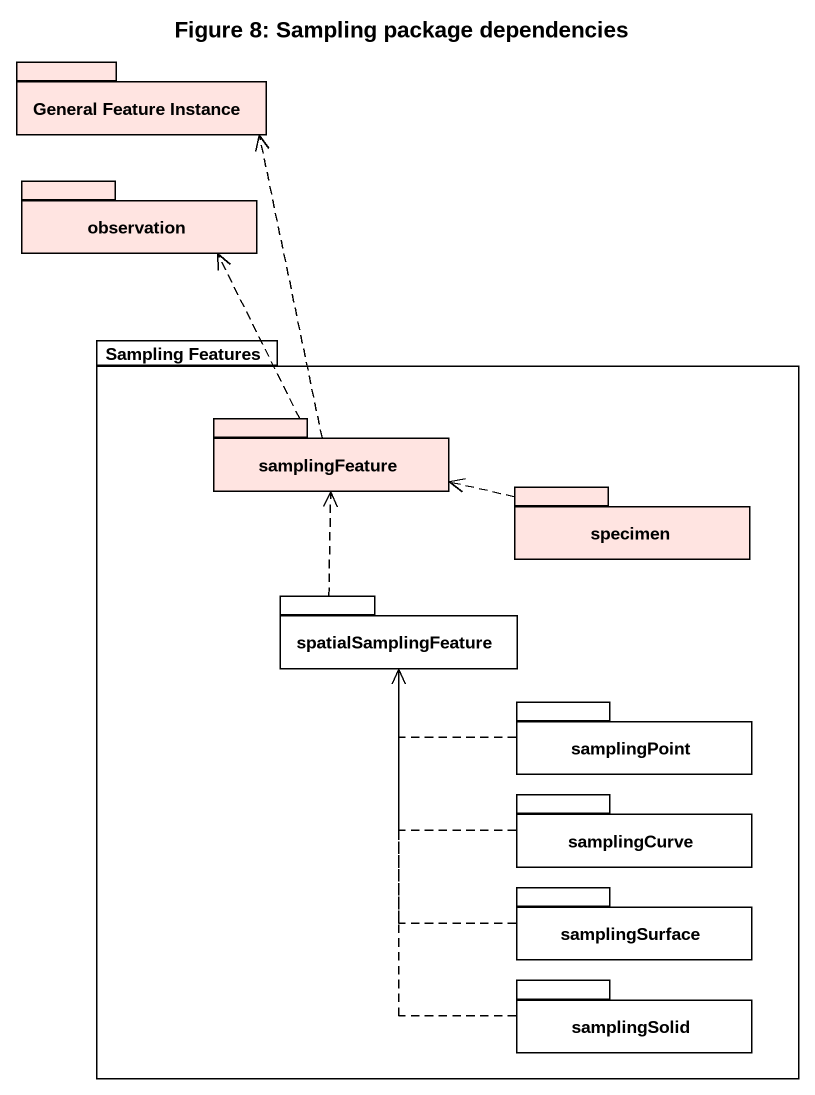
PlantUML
@startuml
title Figure 8: Sampling package dependencies
package "General Feature Instance" as General_Feature_Instance #FFE4E1 {
}
package observation #FFE4E1 {
}
package "Sampling Features" as Sampling_Features #FFFFFF {
  package samplingFeature #FFE4E1 {
  }
  package specimen #FFE4E1 {
  }
  package spatialSamplingFeature {
  }
  package samplingPoint {
  }
  package samplingCurve {
  }
  package samplingSurface {
  }
  package samplingSolid {
  }
}
samplingFeature .up.> General_Feature_Instance
samplingFeature .up.> observation
specimen .left.> samplingFeature
spatialSamplingFeature .up.> samplingFeature
samplingPoint .left.> spatialSamplingFeature
samplingCurve .up.> spatialSamplingFeature
samplingSurface .up.> spatialSamplingFeature
samplingSolid .up.> spatialSamplingFeature
@enduml
